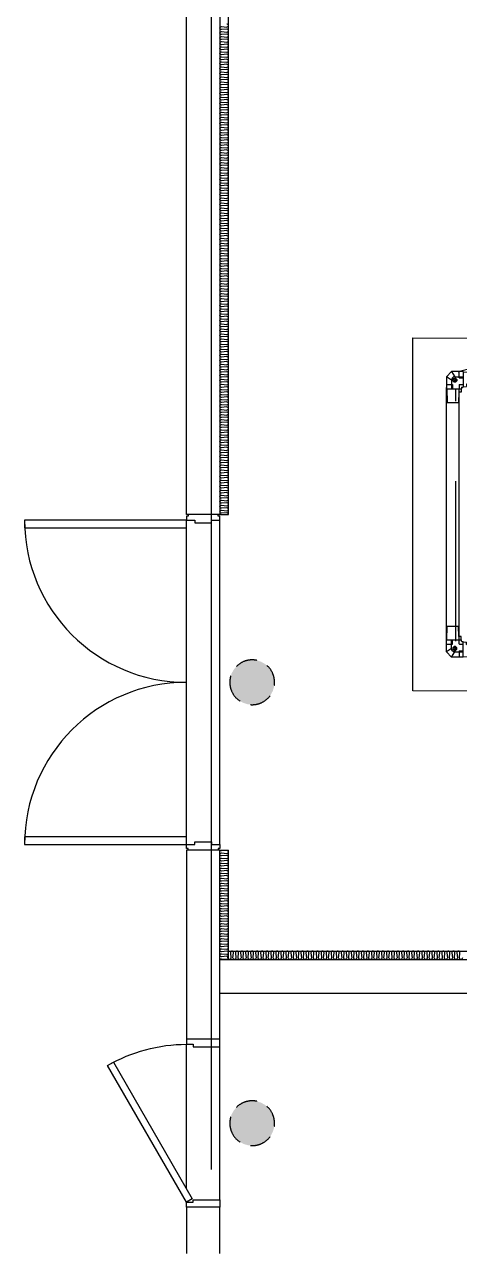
# Model space of a CAD drawing. Header units: millimetres. Extents: x -95754 to 177808, y 34455 to 150605.
# Drawn here: x 169789 to 172381, y 135205 to 142521 of the extents above; entities that cross this region are included whole.
import ezdxf

# ---------------------------------------------------------------- set-up
doc = ezdxf.new("R2010")
doc.units = ezdxf.units.MM
doc.header["$LTSCALE"] = 300
doc.linetypes.add('ghid', pattern=[3, 2, -1])
doc.linetypes.add('HIDDEN2', pattern=[4.7625, 3.175, -1.5875])
for name, color, linetype in [('A-CEN', 1, 'Continuous'), ('A-DOOR', 4, 'Continuous'), ('A-DOOR-1', 1, 'Continuous'), ('A-DOOR-8', 8, 'Continuous'), ('A-ETC-기계', 253, 'Continuous'), ('A-WALL-D', 7, 'Continuous'), ('A-갑종방화문', 7, 'Continuous'), ('A-방화문표기', 6, 'ghid'), ('FRAME', 3, 'Continuous'), ('ISL', 251, 'Continuous'), ('text', 2, 'Continuous'), ('장비패드', 7, 'Continuous')]:
    doc.layers.add(name, color=color, linetype=linetype)

# ---------------------------------------------------------------- blocks, each defined once
blk = doc.blocks.new('FSD-5')
at = {"layer": 'A-DOOR'}
for p, q in [((0, 0), (0, 200)), ((2000, 0), (2000, 200))]:
    blk.add_line(p, q, dxfattribs=at)
for points in [[(35, 200), (80, 200), (80, 1165), (35, 1165)], [(1920, 200), (1965, 200), (1965, 1165), (1920, 1165)]]:
    blk.add_lwpolyline(points, close=True, dxfattribs=at)
for points in [[(0, 190), (10, 190), (10, 200), (35, 200), (35, 150), (50, 150), (50, 50), (35, 50), (35, 0), (10, 0), (10, 10), (0, 10)], [(2000, 190), (1990, 190), (1990, 200), (1965, 200), (1965, 150), (1950, 150), (1950, 50), (1965, 50), (1965, 0), (1990, 0), (1990, 10), (2000, 10)]]:
    blk.add_lwpolyline(points, dxfattribs=at)
at = {"layer": 'A-DOOR-1'}
for centre, start, end in [((35, 200), 0, 90), ((1965, 200), 90, 180)]:
    blk.add_arc(centre, 965, start, end, dxfattribs=at)
at = {"layer": 'A-DOOR-8'}
for p, q in [((35, 200), (1965, 200)), ((35, 0), (1965, 0))]:
    blk.add_line(p, q, dxfattribs=at)
blk = doc.blocks.new('SYM-갑종방화문')
at = {"layer": 'A-방화문표기'}
blk.add_hatch(color=251, dxfattribs=at).paths.add_polyline_path([(-600, 0, 1), (600, 0, 1)])
at = {"layer": 'A-방화문표기', "color": 251}
blk.add_circle((0, 0), 600, dxfattribs=at)
blk = doc.blocks.new('A$C1B410CB1')
at = {"layer": 'A-갑종방화문', "xscale": 0.1666666666666667, "yscale": 0.1666666666666667, "zscale": 0.1666666666666667}
blk.add_blockref('SYM-갑종방화문', (100, 100), dxfattribs=at)
blk = doc.blocks.new('FDD-1')
at = {"layer": 'A-DOOR'}
for points in [[(113943.7, 1122219.4), (113943.7, 1122189.4), (113903.7, 1122189.4), (113903.7, 1122174.4), (113743.7, 1122174.4), (113743.7, 1122219.4)], [(113943.7, 1121249.4), (114413.7, 1122063.4), (114379, 1122083.4), (113909, 1121269.4)], [(113943.7, 1121219.4), (113943.7, 1121249.4), (113903.7, 1121249.4), (113903.7, 1121264.4), (113743.7, 1121264.4), (113743.7, 1121219.4)]]:
    blk.add_lwpolyline(points, close=True, dxfattribs=at)
at = {"layer": 'A-DOOR-1'}
blk.add_arc((113943.7, 1121249.4), 940, 60, 90, dxfattribs=at)
at = {"layer": 'A-DOOR-8', "linetype": 'Continuous'}
for p, q in [((113743.7, 1121264.4), (113743.7, 1122174.4)), ((113943.7, 1121329.4), (113943.7, 1122189.4))]:
    blk.add_line(p, q, dxfattribs=at)
blk = doc.blocks.new('*U1762')
at = {"color": 0}
blk.add_line((500, 0), (14.8, -120.8), dxfattribs=at)
blk.add_arc((500, 0), 500, 180, 193.98494, dxfattribs=at)
blk = doc.blocks.new('A$C26806475')
at = {"color": 0}
for p, q in [((30, 180), (0, 150)), ((0, 150), (0, 80)), ((30, 129.9), (0, 150)), ((100, 180), (30, 180)), ((30, 180), (50.1, 150)), ((50, 150), (100, 150)), ((100, 180), (100, 104)), ((100, 177.8), (178.5, 175)), ((180, 173.5), (180, 110.4)), ((0, 80), (76, 80)), ((2.2, 80), (4.9, 1.4)), ((30, 130), (30, 80)), ((76, 102.5), (76, 80)), ((76, 80), (90.6, 80)), ((77.5, 104), (100, 104)), ((88.4, 80), (87.7, 60)), ((90.6, 87.9), (90.6, 80)), ((92.1, 89.4), (100, 89.4)), ((100, 104), (100, 89.4)), ((100, 91.6), (120, 92.2)), ((120, 105.4), (120, 92.2)), ((121.4, 106.9), (178.5, 108.9)), ((6.4, 0), (69.6, 0)), ((73.1, 58.5), (71.1, 1.4)), ((87.7, 60), (74.6, 60))]:
    blk.add_line(p, q, dxfattribs=at)
at = {"color": 0, "linetype": 'HIDDEN2', "ltscale": 0.4}
for p, q in [((76, 144), (76, 180)), ((76, 144), (100, 144)), ((0, 104), (36, 104)), ((36, 104), (36, 80))]:
    blk.add_line(p, q, dxfattribs=at)
at = {"color": 0}
for radius in [12, 5]:
    blk.add_circle((50, 130), radius, dxfattribs=at)
for centre, radius, start, end in [((50, 130), 20, 90, 180), ((178.5, 173.5), 1.5, 0, 88), ((77.5, 102.5), 1.5, 90, 180), ((92.1, 87.9), 1.5, 90, 180), ((121.5, 105.4), 1.5, 92, 180), ((178.5, 110.4), 1.5, 272, 0), ((6.4, 1.5), 1.5, 182, 270), ((69.6, 1.5), 1.5, 270, 358), ((74.6, 58.5), 1.5, 90, 178)]:
    blk.add_arc(centre, radius, start, end, dxfattribs=at)
blk = doc.blocks.new('G$C618AA28F')
at = {"layer": 'FRAME', "color": 0}
for p, q in [((-76, 756), (-76, -747.8)), ((0, 756), (0, -756))]:
    blk.add_line(p, q, dxfattribs=at)
at = {"layer": 'FRAME', "color": 0, "linetype": 'HIDDEN2'}
blk.add_line((-56, 756), (-56, -747.8), dxfattribs=at)
at = {"color": 0, "extrusion": (0, 0, -1), "yscale": 1.02222, "zscale": -1}
blk.add_blockref('A$C26806475', (0, 666), dxfattribs=at)
at = {"color": 0, "yscale": 1.02222, "rotation": 180}
blk.add_blockref('A$C26806475', (0, -666), dxfattribs=at)
at = {"layer": 'text', "color": 0, "yscale": 1.02222}
blk.add_blockref('*U1762', (-570, -850), dxfattribs=at)
blk = doc.blocks.new('4F_기계장비')
at = {"layer": 'A-ETC-기계', "rotation": 180}
blk.add_blockref('G$C618AA28F', (79750, -9000), dxfattribs=at)

msp = doc.modelspace()

# ---------------------------------------------------------------- linework, layer by layer
at = {"layer": 'A-CEN'}
msp.add_line((170903.6, 135705), (170903.6, 149560.5), dxfattribs=at)
at = {"layer": 'A-WALL-D'}
for p, q in [((170753.6, 139605), (170753.6, 143705)), ((170953.6, 143705), (170953.6, 139605)), ((170953.6, 139605), (170753.6, 139605))]:
    msp.add_line(p, q, dxfattribs=at)
at = {"layer": 'A-WALL-D', "elevation": 0}
for points in [[(170953.6, 136480), (170953.6, 137605), (170753.6, 137605), (170753.6, 136480)], [(170953.6, 136955), (172703.6, 136955), (172703.6, 135205)], [(170953.6, 136755), (172503.6, 136755), (172503.6, 135205)], [(170753.6, 135480), (170753.6, 135205)], [(170953.6, 135205), (170953.6, 135480)]]:
    msp.add_lwpolyline(points, dxfattribs=at)
at = {"layer": 'ISL'}
for p, q in [((170953.6, 139605), (171003.6, 139605)), ((170953.6, 137605), (171003.6, 137605))]:
    msp.add_line(p, q, dxfattribs=at)
at = {"layer": 'ISL', "elevation": 0}
for points in [[(171003.6, 139605), (171003.6, 143655), (177003.6, 143655), (177003.6, 143365)], [(171003.6, 136955), (171003.6, 137605)], [(171003.6, 137005), (172753.6, 137005), (172753.6, 135255)]]:
    msp.add_lwpolyline(points, dxfattribs=at)
for points in [[(171003.6, 139605, 0.44469), (170993.6, 139614), (170963.6, 139611, -1.108889), (170963.6, 139629), (170993.6, 139626, 0.44469), (171003.6, 139635, 0.44469), (170993.6, 139644), (170963.6, 139641, -1.108889), (170963.6, 139659), (170993.6, 139656, 0.44469), (171003.6, 139665, 0.44469), (170993.6, 139674), (170963.6, 139671, -1.108889), (170963.6, 139689), (170993.6, 139686, 0.44469), (171003.6, 139695, 0.44469), (170993.6, 139704), (170963.6, 139701, -1.108889), (170963.6, 139719), (170993.6, 139716, 0.44469), (171003.6, 139725, 0.44469), (170993.6, 139734), (170963.6, 139731, -1.108889), (170963.6, 139749), (170993.6, 139746, 0.44469), (171003.6, 139755, 0.44469), (170993.6, 139764), (170963.6, 139761, -1.108889), (170963.6, 139779), (170993.6, 139776, 0.44469), (171003.6, 139785, 0.44469), (170993.6, 139794), (170963.6, 139791, -1.108889), (170963.6, 139809), (170993.6, 139806, 0.44469), (171003.6, 139815, 0.44469), (170993.6, 139824), (170963.6, 139821, -1.108889), (170963.6, 139839), (170993.6, 139836, 0.44469), (171003.6, 139845, 0.44469), (170993.6, 139854), (170963.6, 139851, -1.108889), (170963.6, 139869), (170993.6, 139866, 0.44469), (171003.6, 139875, 0.44469), (170993.6, 139884), (170963.6, 139881, -1.108889), (170963.6, 139899), (170993.6, 139896, 0.44469), (171003.6, 139905, 0.44469), (170993.6, 139914), (170963.6, 139911, -1.108889), (170963.6, 139929), (170993.6, 139926, 0.44469), (171003.6, 139935, 0.44469), (170993.6, 139944), (170963.6, 139941, -1.108889), (170963.6, 139959), (170993.6, 139956, 0.44469), (171003.6, 139965, 0.44469), (170993.6, 139974), (170963.6, 139971, -1.108889), (170963.6, 139989), (170993.6, 139986, 0.44469), (171003.6, 139995, 0.44469), (170993.6, 140004), (170963.6, 140001, -1.108889), (170963.6, 140019), (170993.6, 140016, 0.44469), (171003.6, 140025, 0.44469), (170993.6, 140034), (170963.6, 140031, -1.108889), (170963.6, 140049), (170993.6, 140046, 0.44469), (171003.6, 140055, 0.44469), (170993.6, 140064), (170963.6, 140061, -1.108889), (170963.6, 140079), (170993.6, 140076, 0.44469), (171003.6, 140085, 0.44469), (170993.6, 140094), (170963.6, 140091, -1.108889), (170963.6, 140109), (170993.6, 140106, 0.44469), (171003.6, 140115, 0.44469), (170993.6, 140124), (170963.6, 140121, -1.108889), (170963.6, 140139), (170993.6, 140136, 0.44469), (171003.6, 140145, 0.44469), (170993.6, 140154), (170963.6, 140151, -1.108889), (170963.6, 140169), (170993.6, 140166, 0.44469), (171003.6, 140175, 0.44469), (170993.6, 140184), (170963.6, 140181, -1.108889), (170963.6, 140199), (170993.6, 140196, 0.44469), (171003.6, 140205, 0.44469), (170993.6, 140214), (170963.6, 140211, -1.108889), (170963.6, 140229), (170993.6, 140226, 0.44469), (171003.6, 140235, 0.44469), (170993.6, 140244), (170963.6, 140241, -1.108889), (170963.6, 140259), (170993.6, 140256, 0.44469), (171003.6, 140265, 0.44469), (170993.6, 140274), (170963.6, 140271, -1.108889), (170963.6, 140289), (170993.6, 140286, 0.44469), (171003.6, 140295, 0.44469), (170993.6, 140304), (170963.6, 140301, -1.108889), (170963.6, 140319), (170993.6, 140316, 0.44469), (171003.6, 140325, 0.44469), (170993.6, 140334), (170963.6, 140331, -1.108889), (170963.6, 140349), (170993.6, 140346, 0.44469), (171003.6, 140355, 0.44469), (170993.6, 140364), (170963.6, 140361, -1.108889), (170963.6, 140379), (170993.6, 140376, 0.44469), (171003.6, 140385, 0.44469), (170993.6, 140394), (170963.6, 140391, -1.108889), (170963.6, 140409), (170993.6, 140406, 0.44469), (171003.6, 140415, 0.44469), (170993.6, 140424), (170963.6, 140421, -1.108889), (170963.6, 140439), (170993.6, 140436, 0.44469), (171003.6, 140445, 0.44469), (170993.6, 140454), (170963.6, 140451, -1.108889), (170963.6, 140469), (170993.6, 140466, 0.44469), (171003.6, 140475, 0.44469), (170993.6, 140484), (170963.6, 140481, -1.108889), (170963.6, 140499), (170993.6, 140496, 0.44469), (171003.6, 140505, 0.44469), (170993.6, 140514), (170963.6, 140511, -1.108889), (170963.6, 140529), (170993.6, 140526, 0.44469), (171003.6, 140535, 0.44469), (170993.6, 140544), (170963.6, 140541, -1.108889), (170963.6, 140559), (170993.6, 140556, 0.44469), (171003.6, 140565, 0.44469), (170993.6, 140574), (170963.6, 140571, -1.108889), (170963.6, 140589), (170993.6, 140586, 0.44469), (171003.6, 140595, 0.44469), (170993.6, 140604), (170963.6, 140601, -1.108889), (170963.6, 140619), (170993.6, 140616, 0.44469), (171003.6, 140625, 0.44469), (170993.6, 140634), (170963.6, 140631, -1.108889), (170963.6, 140649), (170993.6, 140646, 0.44469), (171003.6, 140655, 0.44469), (170993.6, 140664), (170963.6, 140661, -1.108889), (170963.6, 140679), (170993.6, 140676, 0.44469), (171003.6, 140685, 0.44469), (170993.6, 140694), (170963.6, 140691, -1.108889), (170963.6, 140709), (170993.6, 140706, 0.44469), (171003.6, 140715, 0.44469), (170993.6, 140724), (170963.6, 140721, -1.108889), (170963.6, 140739), (170993.6, 140736, 0.44469), (171003.6, 140745, 0.44469), (170993.6, 140754), (170963.6, 140751, -1.108889), (170963.6, 140769), (170993.6, 140766, 0.44469), (171003.6, 140775, 0.44469), (170993.6, 140784), (170963.6, 140781, -1.108889), (170963.6, 140799), (170993.6, 140796, 0.44469), (171003.6, 140805, 0.44469), (170993.6, 140814), (170963.6, 140811, -1.108889), (170963.6, 140829), (170993.6, 140826, 0.44469), (171003.6, 140835, 0.44469), (170993.6, 140844), (170963.6, 140841, -1.108889), (170963.6, 140859), (170993.6, 140856, 0.44469), (171003.6, 140865, 0.44469), (170993.6, 140874), (170963.6, 140871, -1.108889), (170963.6, 140889), (170993.6, 140886, 0.44469), (171003.6, 140895, 0.44469), (170993.6, 140904), (170963.6, 140901, -1.108889), (170963.6, 140919), (170993.6, 140916, 0.44469), (171003.6, 140925, 0.44469), (170993.6, 140934), (170963.6, 140931, -1.108889), (170963.6, 140949), (170993.6, 140946, 0.44469), (171003.6, 140955, 0.44469), (170993.6, 140964), (170963.6, 140961, -1.108889), (170963.6, 140979), (170993.6, 140976, 0.44469), (171003.6, 140985, 0.44469), (170993.6, 140994), (170963.6, 140991, -1.108889), (170963.6, 141009), (170993.6, 141006, 0.44469), (171003.6, 141015, 0.44469), (170993.6, 141024), (170963.6, 141021, -1.108889), (170963.6, 141039), (170993.6, 141036, 0.44469), (171003.6, 141045, 0.44469), (170993.6, 141054), (170963.6, 141051, -1.108889), (170963.6, 141069), (170993.6, 141066, 0.44469), (171003.6, 141075, 0.44469), (170993.6, 141084), (170963.6, 141081, -1.108889), (170963.6, 141099), (170993.6, 141096, 0.44469), (171003.6, 141105, 0.44469), (170993.6, 141114), (170963.6, 141111, -1.108889), (170963.6, 141129), (170993.6, 141126, 0.44469), (171003.6, 141135, 0.44469), (170993.6, 141144), (170963.6, 141141, -1.108889), (170963.6, 141159), (170993.6, 141156, 0.44469), (171003.6, 141165, 0.44469), (170993.6, 141174), (170963.6, 141171, -1.108889), (170963.6, 141189), (170993.6, 141186, 0.44469), (171003.6, 141195, 0.44469), (170993.6, 141204), (170963.6, 141201, -1.108889), (170963.6, 141219), (170993.6, 141216, 0.44469), (171003.6, 141225, 0.44469), (170993.6, 141234), (170963.6, 141231, -1.108889), (170963.6, 141249), (170993.6, 141246, 0.44469), (171003.6, 141255, 0.44469), (170993.6, 141264), (170963.6, 141261, -1.108889), (170963.6, 141279), (170993.6, 141276, 0.44469), (171003.6, 141285, 0.44469), (170993.6, 141294), (170963.6, 141291, -1.108889), (170963.6, 141309), (170993.6, 141306, 0.44469), (171003.6, 141315, 0.44469), (170993.6, 141324), (170963.6, 141321, -1.108889), (170963.6, 141339), (170993.6, 141336, 0.44469), (171003.6, 141345, 0.44469), (170993.6, 141354), (170963.6, 141351, -1.108889), (170963.6, 141369), (170993.6, 141366, 0.44469), (171003.6, 141375, 0.44469), (170993.6, 141384), (170963.6, 141381, -1.108889), (170963.6, 141399), (170993.6, 141396, 0.44469), (171003.6, 141405, 0.44469), (170993.6, 141414), (170963.6, 141411, -1.108889), (170963.6, 141429), (170993.6, 141426, 0.44469), (171003.6, 141435, 0.44469), (170993.6, 141444), (170963.6, 141441, -1.108889), (170963.6, 141459), (170993.6, 141456, 0.44469), (171003.6, 141465, 0.44469), (170993.6, 141474), (170963.6, 141471, -1.108889), (170963.6, 141489), (170993.6, 141486, 0.44469), (171003.6, 141495, 0.44469), (170993.6, 141504), (170963.6, 141501, -1.108889), (170963.6, 141519), (170993.6, 141516, 0.44469), (171003.6, 141525, 0.44469), (170993.6, 141534), (170963.6, 141531, -1.108889), (170963.6, 141549), (170993.6, 141546, 0.44469), (171003.6, 141555, 0.44469), (170993.6, 141564), (170963.6, 141561, -1.108889), (170963.6, 141579), (170993.6, 141576, 0.44469), (171003.6, 141585, 0.44469), (170993.6, 141594), (170963.6, 141591, -1.108889), (170963.6, 141609), (170993.6, 141606, 0.44469), (171003.6, 141615, 0.44469), (170993.6, 141624), (170963.6, 141621, -1.108889), (170963.6, 141639), (170993.6, 141636, 0.44469), (171003.6, 141645, 0.44469), (170993.6, 141654), (170963.6, 141651, -1.108889), (170963.6, 141669), (170993.6, 141666, 0.44469), (171003.6, 141675, 0.44469), (170993.6, 141684), (170963.6, 141681, -1.108889), (170963.6, 141699), (170993.6, 141696, 0.44469), (171003.6, 141705, 0.44469), (170993.6, 141714), (170963.6, 141711, -1.108889), (170963.6, 141729), (170993.6, 141726, 0.44469), (171003.6, 141735, 0.44469), (170993.6, 141744), (170963.6, 141741, -1.108889), (170963.6, 141759), (170993.6, 141756, 0.44469), (171003.6, 141765, 0.44469), (170993.6, 141774), (170963.6, 141771, -1.108889), (170963.6, 141789), (170993.6, 141786, 0.44469), (171003.6, 141795, 0.44469), (170993.6, 141804), (170963.6, 141801, -1.108889), (170963.6, 141819), (170993.6, 141816, 0.44469), (171003.6, 141825, 0.44469), (170993.6, 141834), (170963.6, 141831, -1.108889), (170963.6, 141849), (170993.6, 141846, 0.44469), (171003.6, 141855, 0.44469), (170993.6, 141864), (170963.6, 141861, -1.108889), (170963.6, 141879), (170993.6, 141876, 0.44469), (171003.6, 141885, 0.44469), (170993.6, 141894), (170963.6, 141891, -1.108889), (170963.6, 141909), (170993.6, 141906, 0.44469), (171003.6, 141915, 0.44469), (170993.6, 141924), (170963.6, 141921, -1.108889), (170963.6, 141939), (170993.6, 141936, 0.44469), (171003.6, 141945, 0.44469), (170993.6, 141954), (170963.6, 141951, -1.108889), (170963.6, 141969), (170993.6, 141966, 0.44469), (171003.6, 141975, 0.44469), (170993.6, 141984), (170963.6, 141981, -1.108889), (170963.6, 141999), (170993.6, 141996, 0.44469), (171003.6, 142005, 0.44469), (170993.6, 142014), (170963.6, 142011, -1.108889), (170963.6, 142029), (170993.6, 142026, 0.44469), (171003.6, 142035, 0.44469), (170993.6, 142044), (170963.6, 142041, -1.108889), (170963.6, 142059), (170993.6, 142056, 0.44469), (171003.6, 142065, 0.44469), (170993.6, 142074), (170963.6, 142071, -1.108889), (170963.6, 142089), (170993.6, 142086, 0.44469), (171003.6, 142095, 0.44469), (170993.6, 142104), (170963.6, 142101, -1.108889), (170963.6, 142119), (170993.6, 142116, 0.44469), (171003.6, 142125, 0.44469), (170993.6, 142134), (170963.6, 142131, -1.108889), (170963.6, 142149), (170993.6, 142146, 0.44469), (171003.6, 142155, 0.44469), (170993.6, 142164), (170963.6, 142161, -1.108889), (170963.6, 142179), (170993.6, 142176, 0.44469), (171003.6, 142185, 0.44469), (170993.6, 142194), (170963.6, 142191, -1.108889), (170963.6, 142209), (170993.6, 142206, 0.44469), (171003.6, 142215, 0.44469), (170993.6, 142224), (170963.6, 142221, -1.108889), (170963.6, 142239), (170993.6, 142236, 0.44469), (171003.6, 142245, 0.44469), (170993.6, 142254), (170963.6, 142251, -1.108889), (170963.6, 142269), (170993.6, 142266, 0.44469), (171003.6, 142275, 0.44469), (170993.6, 142284), (170963.6, 142281, -1.108889), (170963.6, 142299), (170993.6, 142296, 0.44469), (171003.6, 142305, 0.44469), (170993.6, 142314), (170963.6, 142311, -1.108889), (170963.6, 142329), (170993.6, 142326, 0.44469), (171003.6, 142335, 0.44469), (170993.6, 142344), (170963.6, 142341, -1.108889), (170963.6, 142359), (170993.6, 142356, 0.44469), (171003.6, 142365, 0.44469), (170993.6, 142374), (170963.6, 142371, -1.108889), (170963.6, 142389), (170993.6, 142386, 0.44469), (171003.6, 142395, 0.44469), (170993.6, 142404), (170963.6, 142401, -1.108889), (170963.6, 142419), (170993.6, 142416, 0.44469), (171003.6, 142425, 0.44469), (170993.6, 142434), (170963.6, 142431, -1.108889), (170963.6, 142449), (170993.6, 142446, 0.44469), (171003.6, 142455, 0.44469), (170993.6, 142464), (170963.6, 142461, -1.108889), (170963.6, 142479), (170993.6, 142476, 0.44469), (171003.6, 142485, 0.44469), (170993.6, 142494), (170963.6, 142491, -1.108889), (170963.6, 142509), (170993.6, 142506, 0.44469), (171003.6, 142515, 0.44469), (170993.6, 142524)], [(170955.1, 136955, -0.279044), (170963.6, 136959), (170993.6, 136956, 0.44469), (171003.6, 136965, 0.44469), (170993.6, 136974), (170963.6, 136971, -1.108889), (170963.6, 136989), (170993.6, 136986, 0.44469), (171003.6, 136995, 0.44469), (170993.6, 137004), (170963.6, 137001, -1.108889), (170963.6, 137019), (170993.6, 137016, 0.44469), (171003.6, 137025, 0.44469), (170993.6, 137034), (170963.6, 137031, -1.108889), (170963.6, 137049), (170993.6, 137046, 0.44469), (171003.6, 137055, 0.44469), (170993.6, 137064), (170963.6, 137061, -1.108889), (170963.6, 137079), (170993.6, 137076, 0.44469), (171003.6, 137085, 0.44469), (170993.6, 137094), (170963.6, 137091, -1.108889), (170963.6, 137109), (170993.6, 137106, 0.44469), (171003.6, 137115, 0.44469), (170993.6, 137124), (170963.6, 137121, -1.108889), (170963.6, 137139), (170993.6, 137136, 0.44469), (171003.6, 137145, 0.44469), (170993.6, 137154), (170963.6, 137151, -1.108889), (170963.6, 137169), (170993.6, 137166, 0.44469), (171003.6, 137175, 0.44469), (170993.6, 137184), (170963.6, 137181, -1.108889), (170963.6, 137199), (170993.6, 137196, 0.44469), (171003.6, 137205, 0.44469), (170993.6, 137214), (170963.6, 137211, -1.108889), (170963.6, 137229), (170993.6, 137226, 0.44469), (171003.6, 137235, 0.44469), (170993.6, 137244), (170963.6, 137241, -1.108889), (170963.6, 137259), (170993.6, 137256, 0.44469), (171003.6, 137265, 0.44469), (170993.6, 137274), (170963.6, 137271, -1.108889), (170963.6, 137289), (170993.6, 137286, 0.44469), (171003.6, 137295, 0.44469), (170993.6, 137304), (170963.6, 137301, -1.108889), (170963.6, 137319), (170993.6, 137316, 0.44469), (171003.6, 137325, 0.44469), (170993.6, 137334), (170963.6, 137331, -1.108889), (170963.6, 137349), (170993.6, 137346, 0.44469), (171003.6, 137355, 0.44469), (170993.6, 137364), (170963.6, 137361, -1.108889), (170963.6, 137379), (170993.6, 137376, 0.44469), (171003.6, 137385, 0.44469), (170993.6, 137394), (170963.6, 137391, -1.108889), (170963.6, 137409), (170993.6, 137406, 0.44469), (171003.6, 137415, 0.44469), (170993.6, 137424), (170963.6, 137421, -1.108889), (170963.6, 137439), (170993.6, 137436, 0.44469), (171003.6, 137445, 0.44469), (170993.6, 137454), (170963.6, 137451, -1.108889), (170963.6, 137469), (170993.6, 137466, 0.44469), (171003.6, 137475, 0.44469), (170993.6, 137484), (170963.6, 137481, -1.108889), (170963.6, 137499), (170993.6, 137496, 0.44469), (171003.6, 137505, 0.44469), (170993.6, 137514), (170963.6, 137511, -1.108889), (170963.6, 137529), (170993.6, 137526, 0.44469), (171003.6, 137535, 0.44469), (170993.6, 137544), (170963.6, 137541, -1.108889), (170963.6, 137559), (170993.6, 137556, 0.44469), (171003.6, 137565, 0.44469), (170993.6, 137574), (170963.6, 137571, -1.108889), (170963.6, 137589), (170993.6, 137586, 0.44469), (171003.6, 137595, 0.44469), (170993.6, 137604), (170963.6, 137601, -0.278687), (170955.1, 137605)], [(172399.1, 136965, -1.108889), (172381.1, 136965), (172384.1, 136995, 0.44469), (172375.1, 137005, 0.44469), (172366.1, 136995), (172369.1, 136965, -1.108889), (172351.1, 136965), (172354.1, 136995, 0.44469), (172345.1, 137005, 0.44469), (172336.1, 136995), (172339.1, 136965, -1.108889), (172321.1, 136965), (172324.1, 136995, 0.44469), (172315.1, 137005, 0.44469), (172306.1, 136995), (172309.1, 136965, -1.108889), (172291.1, 136965), (172294.1, 136995, 0.44469), (172285.1, 137005, 0.44469), (172276.1, 136995), (172279.1, 136965, -1.108889), (172261.1, 136965), (172264.1, 136995, 0.44469), (172255.1, 137005, 0.44469), (172246.1, 136995), (172249.1, 136965, -1.108889), (172231.1, 136965), (172234.1, 136995, 0.44469), (172225.1, 137005, 0.44469), (172216.1, 136995), (172219.1, 136965, -1.108889), (172201.1, 136965), (172204.1, 136995, 0.44469), (172195.1, 137005, 0.44469), (172186.1, 136995), (172189.1, 136965, -1.108889), (172171.1, 136965), (172174.1, 136995, 0.44469), (172165.1, 137005, 0.44469), (172156.1, 136995), (172159.1, 136965, -1.108889), (172141.1, 136965), (172144.1, 136995, 0.44469), (172135.1, 137005, 0.44469), (172126.1, 136995), (172129.1, 136965, -1.108889), (172111.1, 136965), (172114.1, 136995, 0.44469), (172105.1, 137005, 0.44469), (172096.1, 136995), (172099.1, 136965, -1.108889), (172081.1, 136965), (172084.1, 136995, 0.44469), (172075.1, 137005, 0.44469), (172066.1, 136995), (172069.1, 136965, -1.108889), (172051.1, 136965), (172054.1, 136995, 0.44469), (172045.1, 137005, 0.44469), (172036.1, 136995), (172039.1, 136965, -1.108889), (172021.1, 136965), (172024.1, 136995, 0.44469), (172015.1, 137005, 0.44469), (172006.1, 136995), (172009.1, 136965, -1.108889), (171991.1, 136965), (171994.1, 136995, 0.44469), (171985.1, 137005, 0.44469), (171976.1, 136995), (171979.1, 136965, -1.108889), (171961.1, 136965), (171964.1, 136995, 0.44469), (171955.1, 137005, 0.44469), (171946.1, 136995), (171949.1, 136965, -1.108889), (171931.1, 136965), (171934.1, 136995, 0.44469), (171925.1, 137005, 0.44469), (171916.1, 136995), (171919.1, 136965, -1.108889), (171901.1, 136965), (171904.1, 136995, 0.44469), (171895.1, 137005, 0.44469), (171886.1, 136995), (171889.1, 136965, -1.108889), (171871.1, 136965), (171874.1, 136995, 0.44469), (171865.1, 137005, 0.44469), (171856.1, 136995), (171859.1, 136965, -1.108889), (171841.1, 136965), (171844.1, 136995, 0.44469), (171835.1, 137005, 0.44469), (171826.1, 136995), (171829.1, 136965, -1.108889), (171811.1, 136965), (171814.1, 136995, 0.44469), (171805.1, 137005, 0.44469), (171796.1, 136995), (171799.1, 136965, -1.108889), (171781.1, 136965), (171784.1, 136995, 0.44469), (171775.1, 137005, 0.44469), (171766.1, 136995), (171769.1, 136965, -1.108889), (171751.1, 136965), (171754.1, 136995, 0.44469), (171745.1, 137005, 0.44469), (171736.1, 136995), (171739.1, 136965, -1.108889), (171721.1, 136965), (171724.1, 136995, 0.44469), (171715.1, 137005, 0.44469), (171706.1, 136995), (171709.1, 136965, -1.108889), (171691.1, 136965), (171694.1, 136995, 0.44469), (171685.1, 137005, 0.44469), (171676.1, 136995), (171679.1, 136965, -1.108889), (171661.1, 136965), (171664.1, 136995, 0.44469), (171655.1, 137005, 0.44469), (171646.1, 136995), (171649.1, 136965, -1.108889), (171631.1, 136965), (171634.1, 136995, 0.44469), (171625.1, 137005, 0.44469), (171616.1, 136995), (171619.1, 136965, -1.108889), (171601.1, 136965), (171604.1, 136995, 0.44469), (171595.1, 137005, 0.44469), (171586.1, 136995), (171589.1, 136965, -1.108889), (171571.1, 136965), (171574.1, 136995, 0.44469), (171565.1, 137005, 0.44469), (171556.1, 136995), (171559.1, 136965, -1.108889), (171541.1, 136965), (171544.1, 136995, 0.44469), (171535.1, 137005, 0.44469), (171526.1, 136995), (171529.1, 136965, -1.108889), (171511.1, 136965), (171514.1, 136995, 0.44469), (171505.1, 137005, 0.44469), (171496.1, 136995), (171499.1, 136965, -1.108889), (171481.1, 136965), (171484.1, 136995, 0.44469), (171475.1, 137005, 0.44469), (171466.1, 136995), (171469.1, 136965, -1.108889), (171451.1, 136965), (171454.1, 136995, 0.44469), (171445.1, 137005, 0.44469), (171436.1, 136995), (171439.1, 136965, -1.108889), (171421.1, 136965), (171424.1, 136995, 0.44469), (171415.1, 137005, 0.44469), (171406.1, 136995), (171409.1, 136965, -1.108889), (171391.1, 136965), (171394.1, 136995, 0.44469), (171385.1, 137005, 0.44469), (171376.1, 136995), (171379.1, 136965, -1.108889), (171361.1, 136965), (171364.1, 136995, 0.44469), (171355.1, 137005, 0.44469), (171346.1, 136995), (171349.1, 136965, -1.108889), (171331.1, 136965), (171334.1, 136995, 0.44469), (171325.1, 137005, 0.44469), (171316.1, 136995), (171319.1, 136965, -1.108889), (171301.1, 136965), (171304.1, 136995, 0.44469), (171295.1, 137005, 0.44469), (171286.1, 136995), (171289.1, 136965, -1.108889), (171271.1, 136965), (171274.1, 136995, 0.44469), (171265.1, 137005, 0.44469), (171256.1, 136995), (171259.1, 136965, -1.108889), (171241.1, 136965), (171244.1, 136995, 0.44469), (171235.1, 137005, 0.44469), (171226.1, 136995), (171229.1, 136965, -1.108889), (171211.1, 136965), (171214.1, 136995, 0.44469), (171205.1, 137005, 0.44469), (171196.1, 136995), (171199.1, 136965, -1.108889), (171181.1, 136965), (171184.1, 136995, 0.44469), (171175.1, 137005, 0.44469), (171166.1, 136995), (171169.1, 136965, -1.108889), (171151.1, 136965), (171154.1, 136995, 0.44469), (171145.1, 137005, 0.44469), (171136.1, 136995), (171139.1, 136965, -1.108889), (171121.1, 136965), (171124.1, 136995, 0.44469), (171115.1, 137005, 0.44469), (171106.1, 136995), (171109.1, 136965, -1.108889), (171091.1, 136965), (171094.1, 136995, 0.44469), (171085.1, 137005, 0.44469), (171076.1, 136995), (171079.1, 136965, -1.108889), (171061.1, 136965), (171064.1, 136995, 0.44469), (171055.1, 137005, 0.44469), (171046.1, 136995), (171049.1, 136965, -1.108889), (171031.1, 136965), (171034.1, 136995, 0.44469), (171025.1, 137005, 0.44469), (171016.1, 136995), (171019.1, 136965, -1.108889), (171001.1, 136965), (171004.1, 136995, 0.113665), (171003.6, 136999.1, 0.113665)]]:
    msp.add_lwpolyline(points, format="xyb", dxfattribs=at)
at = {"layer": '장비패드', "elevation": 0}
msp.add_lwpolyline([(175903.5, 140651.9), (175903.5, 138551.9), (172103.6, 138555), (172103.6, 140655)], close=True, dxfattribs=at)

# ---------------------------------------------------------------- block references
at = {"layer": 'A-DOOR', "rotation": 90}
msp.add_blockref('FSD-5', (170953.6, 137605), dxfattribs=at)
at = {"layer": 'A-DOOR', "xscale": -1}
msp.add_blockref('FDD-1', (284697.3, -985739.4), dxfattribs=at)
at = {"layer": 'A-ETC-기계'}
msp.add_blockref('4F_기계장비', (92553.6, 148605), dxfattribs=at)
at = {"layer": 'A-갑종방화문', "xscale": -1.333333333333056, "yscale": 1.333333333333056, "zscale": 1.333333333333056, "rotation": 90}
for p in [(171278.9, 138738.4), (171278.9, 136113.4)]:
    msp.add_blockref('A$C1B410CB1', p, dxfattribs=at)

doc.saveas('drawing.dxf')
